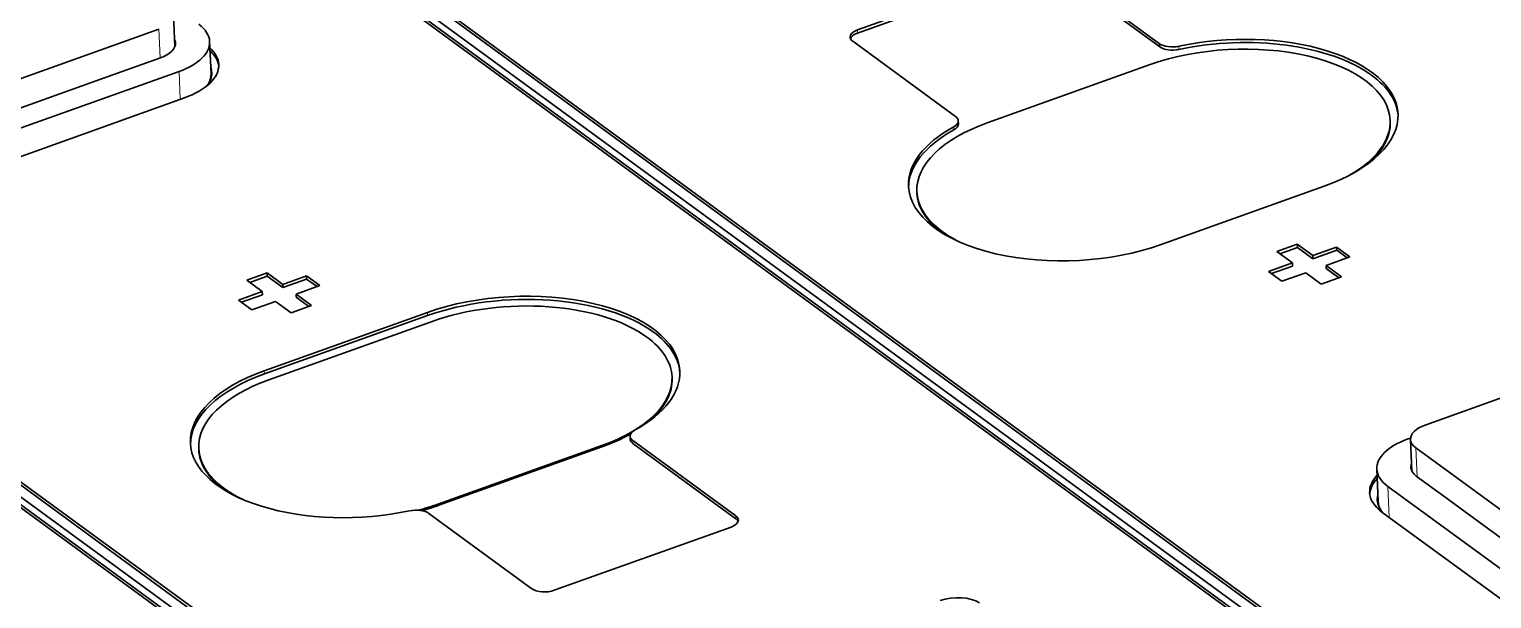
# Model space of a CAD drawing. Extents: x -1334 to -16, y -214 to 699.
# Drawn here: x -453.4 to -363.4, y 231.1 to 266.1 of the extents above; entities that cross this region are included whole.
import ezdxf

# ---------------------------------------------------------------- set-up
doc = ezdxf.new("R2010")
doc.units = 0

msp = doc.modelspace()

# ---------------------------------------------------------------- linework, layer by layer
at = {"color": 7, "lineweight": 35}
for p, q in [((-444.31, 279.332), (-366.833, 222.687)), ((-368.271, 222.173), (-445.749, 278.818)), ((-443.296, 278.402), (-367.831, 223.228)), ((-368.929, 222.835), (-444.216, 277.879)), ((-443.798, 278.029), (-368.333, 222.855)), ((-412.455, 206.375), (-489.932, 263.02)), ((-488.493, 263.535), (-411.016, 206.889)), ((-413.112, 207.037), (-488.4, 262.082)), ((-487.981, 262.231), (-412.516, 207.057)), ((-487.479, 262.604), (-412.014, 207.43))]:
    msp.add_line(p, q, dxfattribs=at)
at = {"color": 7, "lineweight": 35, "ltscale": 0.288713}
for p, q in [((-391.529, 269.93), (-402.403, 266.042)), ((-391.521, 269.735), (-402.395, 265.847)), ((-421.053, 231.575), (-410.178, 235.463))]:
    msp.add_line(p, q, dxfattribs=at)
at = {"color": 7, "lineweight": 35, "ltscale": 0.196194}
for p, q in [((-383.811, 265.197), (-390.146, 269.829)), ((-402.693, 265.343), (-396.358, 260.711)), ((-409.888, 236.162), (-416.224, 240.794))]:
    msp.add_line(p, q, dxfattribs=at)
at = {"color": 7, "lineweight": 35, "ltscale": 0.196195}
for p, q in [((-383.802, 265.002), (-390.138, 269.634)), ((-409.88, 235.967), (-416.215, 240.599)), ((-428.771, 236.308), (-422.436, 231.676))]:
    msp.add_line(p, q, dxfattribs=at)
at = {"color": 7, "lineweight": 35, "ltscale": 0.048968}
msp.add_line((-444.477, 266.967), (-444.394, 265.01), dxfattribs=at)
at = {"color": 7, "lineweight": 35, "ltscale": 0.327888}
msp.add_line((-457.731, 261.668), (-445.381, 266.083), dxfattribs=at)
at = {"color": 7, "lineweight": 13, "ltscale": 0.044095}
msp.add_line((-445.381, 266.083), (-445.307, 264.321), dxfattribs=at)
at = {"color": 7, "lineweight": 13, "ltscale": 0.004878}
for p, q in [((-402.403, 266.042), (-402.395, 265.847)), ((-383.811, 265.197), (-383.802, 265.002)), ((-396.464, 259.895), (-396.473, 260.09)), ((-428.859, 248.666), (-428.85, 248.471)), ((-438.888, 244.882), (-438.896, 245.077)), ((-416.215, 240.599), (-416.224, 240.794)), ((-409.888, 236.162), (-409.88, 235.967))]:
    msp.add_line(p, q, dxfattribs=at)
at = {"color": 7, "lineweight": 35, "ltscale": 0.049866}
for p, q in [((-442.255, 265.325), (-442.172, 263.332)), ((-370.446, 239.031), (-370.362, 237.038))]:
    msp.add_line(p, q, dxfattribs=at)
at = {"color": 7, "lineweight": 13, "ltscale": 0.004879}
msp.add_line((-382.631, 265.039), (-382.623, 264.844), dxfattribs=at)
at = {"color": 7, "lineweight": 35, "ltscale": 0.077731}
msp.add_line((-448.209, 263.284), (-445.281, 264.331), dxfattribs=at)
at = {"color": 7, "lineweight": 35, "ltscale": 0.266504}
for p, q in [((-384.387, 263.913), (-394.425, 260.324)), ((-428.859, 248.666), (-438.896, 245.077)), ((-428.85, 248.471), (-438.888, 244.882)), ((-428.57, 248.115), (-438.608, 244.526)), ((-428.165, 236.891), (-418.127, 240.48)), ((-428.161, 236.804), (-418.123, 240.393))]:
    msp.add_line(p, q, dxfattribs=at)
at = {"color": 7, "lineweight": 35, "ltscale": 0.336338}
for p, q in [((-444.133, 263.491), (-456.801, 258.962)), ((-456.467, 257.336), (-443.799, 261.866))]:
    msp.add_line(p, q, dxfattribs=at)
at = {"color": 7, "lineweight": 35, "ltscale": 0.044417}
msp.add_line((-448.209, 263.284), (-449.882, 262.686), dxfattribs=at)
at = {"color": 7, "lineweight": 13, "ltscale": 0.043001}
msp.add_line((-444.133, 263.491), (-444.06, 261.772), dxfattribs=at)
at = {"color": 7, "lineweight": 35, "ltscale": 0.133252}
msp.add_line((-454.901, 260.891), (-449.882, 262.686), dxfattribs=at)
at = {"color": 7, "lineweight": 35, "ltscale": 0.004879}
msp.add_line((-396.187, 260.259), (-396.195, 260.454), dxfattribs=at)
at = {"color": 7, "lineweight": 35, "ltscale": 0.002168}
for p, q in [((-369.62, 260.411), (-369.624, 260.497)), ((-398.741, 256.017), (-398.745, 256.104)), ((-413.804, 244.613), (-413.807, 244.7)), ((-442.924, 240.219), (-442.928, 240.306))]:
    msp.add_line(p, q, dxfattribs=at)
at = {"color": 7, "lineweight": 35, "ltscale": 0.266505}
msp.add_line((-383.723, 252.839), (-373.685, 256.428), dxfattribs=at)
at = {"color": 7, "lineweight": 35, "ltscale": 0.033312}
msp.add_line((-375.343, 252.859), (-376.598, 252.411), dxfattribs=at)
at = {"color": 7, "lineweight": 35, "ltscale": 0.029633}
for p, q in [((-374.386, 252.16), (-375.343, 252.859)), ((-376.598, 252.411), (-375.641, 251.711)), ((-437.761, 250.394), (-438.718, 251.093)), ((-374.821, 251.112), (-373.864, 250.412)), ((-372.609, 250.861), (-373.566, 251.56)), ((-439.973, 250.644), (-439.016, 249.945)), ((-437.753, 250.199), (-438.71, 250.898)), ((-438.196, 249.345), (-437.239, 248.646))]:
    msp.add_line(p, q, dxfattribs=at)
at = {"color": 7, "lineweight": 35, "ltscale": 0.004878}
for p, q in [((-375.343, 252.859), (-375.335, 252.664)), ((-374.386, 252.16), (-374.378, 251.965)), ((-372.922, 252.683), (-372.914, 252.488)), ((-438.718, 251.093), (-438.71, 250.898)), ((-375.641, 251.711), (-375.633, 251.516)), ((-373.566, 251.56), (-373.558, 251.365)), ((-437.761, 250.394), (-437.753, 250.199)), ((-436.297, 250.917), (-436.289, 250.722)), ((-439.016, 249.945), (-439.008, 249.75)), ((-436.941, 249.794), (-436.933, 249.599)), ((-416.378, 240.856), (-416.386, 241.051))]:
    msp.add_line(p, q, dxfattribs=at)
at = {"color": 7, "lineweight": 35, "ltscale": 0.028705}
for p, q in [((-375.335, 252.664), (-376.416, 252.278)), ((-438.71, 250.898), (-439.791, 250.512))]:
    msp.add_line(p, q, dxfattribs=at)
at = {"color": 7, "lineweight": 35, "ltscale": 0.029632}
for p, q in [((-374.378, 251.965), (-375.335, 252.664)), ((-435.984, 249.094), (-436.941, 249.794))]:
    msp.add_line(p, q, dxfattribs=at)
at = {"color": 7, "lineweight": 35, "ltscale": 0.038866}
for p, q in [((-372.922, 252.683), (-374.386, 252.16)), ((-375.641, 251.711), (-377.105, 251.188)), ((-436.289, 250.722), (-437.753, 250.199)), ((-436.941, 249.794), (-435.477, 250.317))]:
    msp.add_line(p, q, dxfattribs=at)
at = {"color": 7, "lineweight": 35, "ltscale": 0.038865}
for p, q in [((-372.914, 252.488), (-374.378, 251.965)), ((-373.566, 251.56), (-372.102, 252.084)), ((-376.285, 250.588), (-374.821, 251.112)), ((-436.297, 250.917), (-437.761, 250.394)), ((-439.016, 249.945), (-440.48, 249.421)), ((-439.659, 248.822), (-438.196, 249.345))]:
    msp.add_line(p, q, dxfattribs=at)
at = {"color": 7, "lineweight": 35, "ltscale": 0.025399}
for p, q in [((-372.102, 252.084), (-372.922, 252.683)), ((-377.105, 251.188), (-376.285, 250.588)), ((-440.48, 249.421), (-439.659, 248.822))]:
    msp.add_line(p, q, dxfattribs=at)
at = {"color": 7, "lineweight": 35, "ltscale": 0.01977}
for p, q in [((-372.276, 252.021), (-372.914, 252.488)), ((-435.651, 250.255), (-436.289, 250.722))]:
    msp.add_line(p, q, dxfattribs=at)
at = {"color": 7, "lineweight": 35, "ltscale": 0.033314}
for p, q in [((-438.718, 251.093), (-439.973, 250.644)), ((-373.864, 250.412), (-372.609, 250.861))]:
    msp.add_line(p, q, dxfattribs=at)
at = {"color": 7, "lineweight": 35, "ltscale": 0.034257}
for p, q in [((-375.633, 251.516), (-376.923, 251.055)), ((-439.008, 249.75), (-440.298, 249.289))]:
    msp.add_line(p, q, dxfattribs=at)
at = {"color": 7, "lineweight": 35, "ltscale": 0.024004}
for p, q in [((-372.783, 250.799), (-373.558, 251.365)), ((-436.158, 249.032), (-436.933, 249.599))]:
    msp.add_line(p, q, dxfattribs=at)
at = {"color": 7, "lineweight": 35, "ltscale": 0.0254}
msp.add_line((-435.477, 250.317), (-436.297, 250.917), dxfattribs=at)
at = {"color": 7, "lineweight": 35, "ltscale": 0.033313}
msp.add_line((-437.239, 248.646), (-435.984, 249.094), dxfattribs=at)
at = {"color": 7, "lineweight": 35, "ltscale": 0.327887}
msp.add_line((-355.117, 246.154), (-367.466, 241.738), dxfattribs=at)
at = {"color": 7, "lineweight": 13, "ltscale": 0.002168}
for p, q in [((-418.123, 240.393), (-418.127, 240.48)), ((-428.161, 236.804), (-428.165, 236.891))]:
    msp.add_line(p, q, dxfattribs=at)
at = {"color": 7, "lineweight": 35, "ltscale": 0.005343}
msp.add_line((-368.569, 240.865), (-368.368, 240.937), dxfattribs=at)
at = {"color": 7, "lineweight": 35, "ltscale": 0.04896}
msp.add_line((-368.371, 240.854), (-368.289, 238.898), dxfattribs=at)
at = {"color": 7, "lineweight": 35, "ltscale": 0.287861}
for p, q in [((-368.046, 240.34), (-358.751, 233.545)), ((-360.476, 231.169), (-369.771, 237.964)), ((-370.13, 236.39), (-360.834, 229.594))]:
    msp.add_line(p, q, dxfattribs=at)
at = {"color": 7, "lineweight": 13, "ltscale": 0.044537}
msp.add_line((-368.046, 240.34), (-367.971, 238.561), dxfattribs=at)
at = {"color": 7, "lineweight": 35, "ltscale": 0.059265}
msp.add_line((-368.015, 238.593), (-366.101, 237.193), dxfattribs=at)
at = {"color": 7, "lineweight": 13, "ltscale": 0.04742}
msp.add_line((-369.692, 236.069), (-369.771, 237.964), dxfattribs=at)
at = {"color": 7, "lineweight": 35, "ltscale": 0.033867}
msp.add_line((-365.007, 236.394), (-366.101, 237.193), dxfattribs=at)
at = {"color": 7, "lineweight": 35, "ltscale": 0.101598}
msp.add_line((-365.007, 236.394), (-361.727, 233.995), dxfattribs=at)
at = {"color": 7, "lineweight": 35}
msp.add_arc((-421.871, 251.051), 11.298, 289.37179, 299.253, dxfattribs=at)
for centre, major_axis, start_param, end_param in [((-446.402, 265.15), (-4.146, -0.175), 3.141708, 3.699571), ((-446.402, 265.15), (2.048, 0.086), 0.000115, 0.221328), ((-401.857, 265.642), (-0.999, -0.042), 5.270367, 6.2833), ((-401.857, 265.642), (-0.999, -0.042), 0.000115, 0.557978), ((-401.849, 265.447), (0.999, 0.042), 2.128775, 2.944381), ((-379.18, 260.446), (10.041, 0.423), 0.000115, 1.900554), ((-379.172, 260.251), (10.041, 0.423), 0.557978, 1.900554), ((-446.402, 265.15), (2.048, 0.086), 5.270367, 6.2833), ((-446.402, 265.15), (-4.146, -0.175), 2.128775, 3.141708), ((-446.342, 263.725), (4.646, 0.196), 0.000115, 0.468001), ((-446.334, 263.53), (4.646, 0.196), 0.042151, 0.468001), ((-379.166, 260.095), (9.542, 0.402), 0.000115, 2.128775), ((-382.974, 265.496), (0.999, 0.042), 3.699571, 5.042147), ((-382.966, 265.301), (-0.999, -0.042), 0.557978, 1.900554), ((-446.342, 263.725), (4.646, 0.196), 5.270367, 6.2833), ((-446.322, 263.244), (-4.196, -0.177), 3.141708, 3.295902), ((-446.322, 263.244), (-4.196, -0.177), 2.756774, 3.141708), ((-446.318, 263.157), (4.146, 0.175), 6.012029, 6.2833), ((-446.311, 262.984), (4.196, 0.177), 0.062239, 0.154309), ((-379.172, 260.251), (10.041, 0.423), 0.019501, 0.557978), ((-389.218, 256.857), (10.041, 0.423), 2.356995, 3.141644), ((-389.203, 256.506), (9.542, 0.402), 2.128775, 3.141708), ((-397.195, 260.412), (0.999, 0.042), 5.498588, 6.283184), ((-397.186, 260.217), (-0.999, -0.042), 2.356995, 3.141592), ((-397.195, 260.412), (0.999, 0.042), 6.283184, 6.841164), ((-379.18, 260.446), (10.041, 0.423), 5.270367, 6.2833), ((-379.166, 260.095), (9.542, 0.402), 5.521188, 6.2833), ((-379.162, 260.008), (9.542, 0.402), 5.715786, 6.283585), ((-389.21, 256.662), (10.041, 0.423), 2.356995, 3.122334), ((-389.218, 256.857), (10.041, 0.423), 3.141644, 5.270367), ((-389.203, 256.506), (9.542, 0.402), 3.141708, 3.699571), ((-389.2, 256.419), (9.542, 0.402), 3.141992, 3.708825), ((-389.203, 256.506), (9.542, 0.402), 3.699571, 3.903814), ((-423.364, 244.648), (10.041, 0.423), 0.000051, 2.128775), ((-423.355, 244.453), (10.041, 0.423), 0.557978, 2.128775), ((-423.349, 244.297), (9.542, 0.402), 0.557978, 2.128775), ((-423.355, 244.453), (10.041, 0.423), 0.019591, 0.557978), ((-423.349, 244.297), (9.542, 0.402), 0.000115, 0.557978), ((-433.401, 241.059), (10.041, 0.423), 2.128775, 3.141708), ((-433.393, 240.864), (10.041, 0.423), 2.128775, 3.122099), ((-423.364, 244.648), (10.041, 0.423), 5.498588, 6.283236), ((-433.387, 240.708), (9.542, 0.402), 2.128775, 3.141708), ((-423.349, 244.297), (9.542, 0.402), 5.270367, 6.2833), ((-423.345, 244.211), (-9.542, -0.402), 2.574191, 3.141992), ((-415.387, 241.093), (0.999, 0.042), 2.356995, 3.141592), ((-366.373, 240.939), (1.998, 0.084), 2.128775, 3.141708), ((-433.401, 241.059), (10.041, 0.423), 3.141708, 5.042147), ((-433.387, 240.708), (9.542, 0.402), 3.141708, 3.903731), ((-415.387, 241.093), (0.999, 0.042), 3.141592, 3.699571), ((-415.379, 240.898), (-0.999, -0.042), 6.283184, 6.841164), ((-366.3, 239.206), (-4.146, -0.175), 5.270367, 6.2833), ((-366.373, 240.939), (1.998, 0.084), 3.141708, 3.699571), ((-433.383, 240.622), (-9.542, -0.402), 0.0004, 0.557978), ((-366.24, 237.78), (4.646, 0.196), 2.673593, 3.141708), ((-366.232, 237.585), (4.646, 0.196), 2.673593, 3.099443), ((-366.3, 239.206), (-4.146, -0.175), 0.000115, 0.557978), ((-366.3, 239.206), (2.048, 0.086), 2.92044, 3.141708), ((-366.3, 239.206), (2.048, 0.086), 3.141708, 3.699571), ((-433.383, 240.622), (9.542, 0.402), 3.699571, 3.708853), ((-366.24, 237.78), (4.646, 0.196), 3.141708, 3.699571), ((-433.387, 240.708), (9.542, 0.402), 5.119387, 5.270367), ((-433.383, 240.622), (9.542, 0.402), 5.145009, 5.270367), ((-366.22, 237.299), (-4.196, -0.177), 6.128724, 6.2833), ((-366.22, 237.299), (-4.196, -0.177), 0.000115, 0.38621), ((-366.209, 237.04), (4.196, 0.177), 2.987131, 3.079345), ((-366.216, 237.213), (4.146, 0.175), 3.141708, 3.41272), ((-429.607, 236.009), (0.999, 0.042), 0.557978, 1.900554), ((-410.725, 235.863), (-0.999, -0.042), 2.128775, 3.141708), ((-410.725, 235.863), (-0.999, -0.042), 3.141708, 3.699571), ((-410.717, 235.668), (0.999, 0.042), 0.197219, 0.557978), ((-421.599, 231.975), (-0.999, -0.042), 0.557978, 2.128775), ((-396.336, 230.225), (1.798, 0.076), 0.611638, 2.128775)]:
    msp.add_ellipse(centre, major_axis=major_axis, ratio=0.497921, start_param=start_param, end_param=end_param, dxfattribs=at)

doc.saveas('drawing.dxf')
